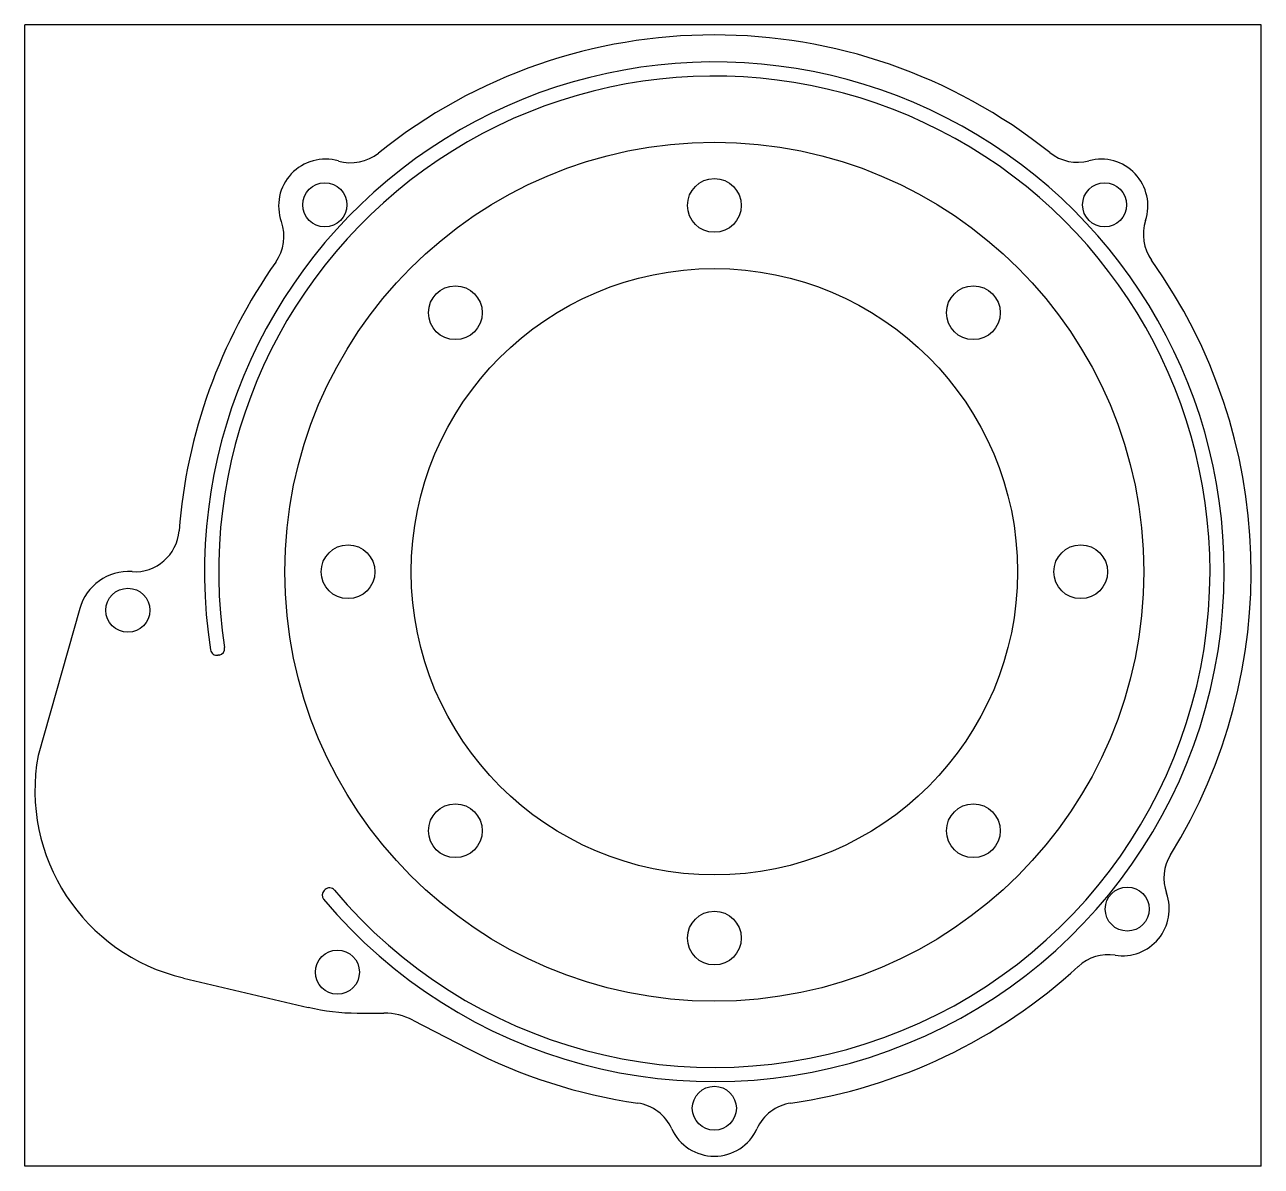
# Model space of a CAD drawing. Header units: inches. Extents: x -6.8 to 5.4, y -5.9 to 5.4.
import ezdxf

# ---------------------------------------------------------------- set-up
doc = ezdxf.new("R2010")
doc.units = ezdxf.units.IN
doc.header["$MEASUREMENT"] = 0
doc.layers.add('2_Part Contour Top', color=13, linetype='Continuous')
doc.layers.add('3_Part Contour Bottom', color=11, linetype='Continuous')

msp = doc.modelspace()

# ---------------------------------------------------------------- linework, layer by layer
at = {"layer": '2_Part Contour Top', "color": 4}
for p, q in [((5.412, 5.413), (-6.824, 5.413)), ((-6.824, -5.883), (-6.824, 5.413)), ((-6.824, -5.883, -0.625), (-6.824, 5.413, -0.625)), ((5.412, 5.413, -0.625), (-6.824, 5.413, -0.625)), ((5.412, -5.883), (5.412, 5.413)), ((5.412, -5.883, -0.625), (5.412, 5.413, -0.625)), ((-6.28, -0.364), (-6.692, -1.817)), ((-6.28, -0.364, -0.625), (-6.692, -1.817, -0.625)), ((-5.253, -4.02), (-4.018, -4.311)), ((-5.253, -4.02, -0.625), (-4.018, -4.311, -0.625)), ((-3.533, -4.367), (-3.27, -4.368)), ((-3.533, -4.367, -0.625), (-3.27, -4.368, -0.625)), ((-2.984, -4.438), (-2.44, -4.719)), ((-2.984, -4.438, -0.625), (-2.44, -4.719, -0.625)), ((5.412, -5.883), (-6.824, -5.883)), ((5.412, -5.883, -0.625), (-6.824, -5.883, -0.625))]:
    msp.add_line(p, q, dxfattribs=at)
for centre, radius in [((0, 0), 4.25), ((0, 0, -0.125), 4.25), ((-3.855, 3.631, -0.625), 0.218), ((3.862, 3.631, -0.625), 0.218), ((0, 0, -0.125), 3), ((0, 0, -0.625), 3), ((-5.803, -0.381, -0.625), 0.218), ((4.086, -3.338, -0.625), 0.218), ((-3.73, -3.962, -0.625), 0.218), ((0, -5.309, -0.625), 0.218)]:
    msp.add_circle(centre, radius, dxfattribs=at)
at = {"layer": '2_Part Contour Top', "color": 6}
for centre in [(-3.855, 3.631), (3.862, 3.631), (-5.803, -0.381), (4.086, -3.338), (-3.73, -3.962), (0, -5.309)]:
    msp.add_circle(centre, 0.218, dxfattribs=at)
at = {"layer": '2_Part Contour Top', "color": 5}
for centre in [(0, 3.625, -0.125), (-2.563, 2.563, -0.125), (2.563, 2.563, -0.125), (-3.625, 0, -0.125), (3.625, 0, -0.125), (-2.563, -2.563, -0.125), (2.563, -2.563, -0.125), (0, -3.625, -0.125)]:
    msp.add_circle(centre, 0.266, dxfattribs=at)
at = {"layer": '2_Part Contour Top', "color": 4}
for centre, radius, start, end in [((0, 0), 5.312, 51.3344, 128.7383), ((0, 0, -0.625), 5.312, 51.3344, 128.7383), ((-3.849, 3.62), 0.463, 73.8546, 199.6577), ((-3.849, 3.62, -0.625), 0.463, 73.8546, 199.6577), ((-3.598, 4.485), 0.438, 253.8546, 308.7383), ((-3.598, 4.485, -0.625), 0.438, 253.8546, 308.7383), ((3.593, 4.49), 0.438, 231.3344, 285.0684), ((3.593, 4.49, -0.625), 0.438, 231.3344, 285.0684), ((3.827, 3.62), 0.463, 341.7472, 105.0684), ((3.827, 3.62, -0.625), 0.463, 341.7472, 105.0684), ((-4.697, 3.317), 0.438, 324.774, 19.6577), ((-4.697, 3.317, -0.625), 0.438, 324.774, 19.6577), ((4.683, 3.338), 0.438, 161.7472, 215.4812), ((4.683, 3.338, -0.625), 0.438, 161.7472, 215.4812), ((0, 0), 5.312, 144.774, 175.6313), ((0, 0, -0.625), 5.312, 144.774, 175.6313), ((0, 0), 5.312, 328.1745, 35.4812), ((0, 0, -0.625), 5.312, 328.1745, 35.4812), ((-5.734, 0.438), 0.438, 266.305, 355.6313), ((-5.734, 0.438, -0.625), 0.438, 266.305, 355.6313), ((-5.795, -0.502), 0.504, 86.305, 164.162), ((-5.795, -0.502, -0.625), 0.504, 86.305, 164.162), ((-4.816, -2.163), 1.907, 169.5501, 256.7454), ((-4.816, -2.163, -0.625), 1.907, 169.5501, 256.7454), ((4.886, -3.032), 0.438, 148.1745, 199.7572), ((4.886, -3.032, -0.625), 0.438, 148.1745, 199.7572), ((4.038, -3.337), 0.463, 261.1022, 19.7572), ((4.038, -3.337, -0.625), 0.463, 261.1022, 19.7572), ((3.899, -4.227), 0.438, 81.1022, 132.6849), ((3.899, -4.227, -0.625), 0.438, 81.1022, 132.6849), ((0, 0), 5.312, 278.2061, 312.6849), ((0, 0, -0.625), 5.312, 278.2061, 312.6849), ((-3.529, -2.235), 2.132, 256.7454, 269.8901), ((-3.529, -2.235, -0.625), 2.132, 256.7454, 269.8901), ((-3.271, -4.993), 0.625, 62.6635, 89.8901), ((-3.271, -4.993, -0.625), 0.625, 62.6635, 89.8901), ((0, 0), 5.312, 242.6635, 261.7939), ((0, 0, -0.625), 5.312, 242.6635, 261.7939), ((-0.821, -5.692), 0.438, 24.3591, 81.7939), ((-0.821, -5.692, -0.625), 0.438, 24.3591, 81.7939), ((0.821, -5.692), 0.438, 98.2061, 155.6409), ((0.821, -5.692, -0.625), 0.438, 98.2061, 155.6409), ((0, -5.32), 0.463, 204.3591, 335.6409), ((0, -5.32, -0.625), 0.463, 204.3591, 335.6409)]:
    msp.add_arc(centre, radius, start, end, dxfattribs=at)
at = {"layer": '3_Part Contour Bottom', "color": 4}
for p, q in [((-4.9, -0.824, -0.625), (-4.912, -0.826, -0.625)), ((-3.852, -3.145, -0.625), (-3.861, -3.153, -0.625))]:
    msp.add_line(p, q, dxfattribs=at)
for centre, radius, start, end in [((0, 0, -0.625), 5.045, 0, 188.8096), ((0, 0, -0.625), 4.905, 0, 188.8078), ((0, 0, -0.625), 5.045, 219.9752, 0), ((0, 0, -0.625), 4.905, 219.9681, 360), ((-4.922, -0.763, -0.625), 0.064, 188.8096, 279.5458), ((-4.91, -0.761, -0.625), 0.064, 279.5458, 8.8078), ((-3.817, -3.2, -0.625), 0.064, 132.9132, 219.9752), ((-3.808, -3.192, -0.625), 0.064, 39.9681, 132.9132)]:
    msp.add_arc(centre, radius, start, end, dxfattribs=at)

doc.saveas('drawing.dxf')
